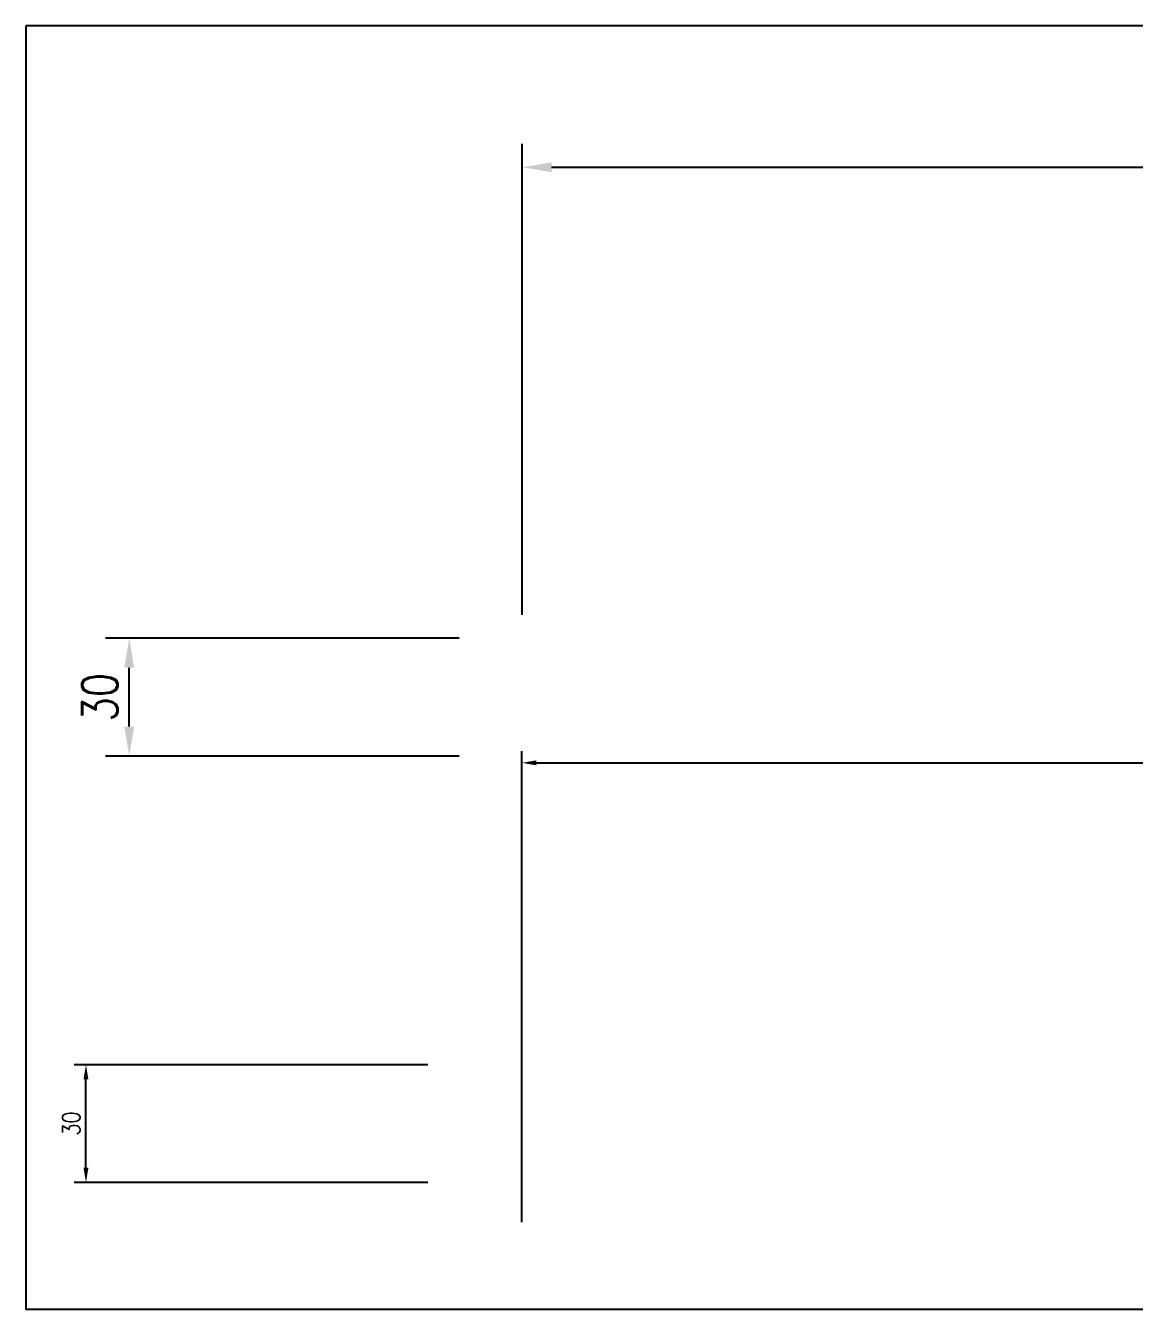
# Model space of a CAD drawing. Extents: x -4754 to 8167, y -19960 to 3942.
# Drawn here: x -4251.6 to -3969.4, y -2778.8 to -2451.7 of the extents above; entities that cross this region are included whole.
import ezdxf

# ---------------------------------------------------------------- set-up
doc = ezdxf.new("R2010")
doc.units = 0
doc.header["$LTSCALE"] = 3
doc.layers.get('0').update_dxf_attribs({"linetype": 'CONTINUOUS'})
doc.layers.add('HB_DIM', color=1, linetype='CONTINUOUS')
doc.styles.get("Standard").update_dxf_attribs({"font": 'ROMANS.shx', "width": 0.8, "bigfont": 'chineset.shx'})
doc.dimstyles.new('30', dxfattribs={"dimscale": 3, "dimtxt": 3, "dimasz": 2.5, "dimexe": 2, "dimexo": 2, "dimgap": 1, "dimtad": 1, "dimdsep": 46, "dimtxsty": 'Standard', "dimcen": 0, "dimclrd": 256, "dimclre": 256, "dimclrt": 2, "dimadec": 0, "dimazin": 0, "dimtfac": 1, "dimtix": 1, "dimtmove": 2, "dimatfit": 3, "dimfxl": 1, "dimtolj": 1, "dimtzin": 0, "dimarcsym": 0})

# ---------------------------------------------------------------- blocks, each defined once
blk = doc.blocks.new('*D12')
at = {"layer": 'HB_DIM', "linetype": 'Continuous', "lineweight": -2, "transparency": 16777216}
for p, q in [((-4125.22, -2601.82), (-4125.22, -2481.82)), ((-3791.22, -2601.82), (-3791.22, -2481.82)), ((-4117.72, -2487.82), (-3798.72, -2487.82))]:
    blk.add_line(p, q, dxfattribs=at)
at = {"layer": 'HB_DIM', "transparency": 16777216}
for points in [[(-4117.72, -2486.57), (-4117.72, -2489.07), (-4125.22, -2487.82)], [(-3798.72, -2489.07), (-3798.72, -2486.57), (-3791.22, -2487.82)]]:
    blk.add_solid(points, dxfattribs=at)
at = {"layer": 'HB_DIM', "color": 2, "linetype": 'Continuous', "transparency": 16777216, "insert": (-3958.22, -2480.32), "char_height": 9, "attachment_point": 5, "rotation": 0}
blk.add_mtext('\\A1;334', dxfattribs=at)
blk = doc.blocks.new('*D13')
at = {"layer": 'HB_DIM', "linetype": 'Continuous', "lineweight": -2, "transparency": 16777216}
for p, q in [((-4141.28, -2607.82), (-4231.28, -2607.82)), ((-4225.28, -2630.32), (-4225.28, -2615.32)), ((-4141.28, -2637.82), (-4231.28, -2637.82))]:
    blk.add_line(p, q, dxfattribs=at)
at = {"layer": 'HB_DIM', "transparency": 16777216}
for points in [[(-4224.03, -2615.32), (-4226.53, -2615.32), (-4225.28, -2607.82)], [(-4226.53, -2630.32), (-4224.03, -2630.32), (-4225.28, -2637.82)]]:
    blk.add_solid(points, dxfattribs=at)
at = {"layer": 'HB_DIM', "color": 2, "linetype": 'Continuous', "transparency": 16777216, "insert": (-4232.78, -2622.82), "char_height": 9, "attachment_point": 5, "rotation": 90}
blk.add_mtext('\\A1;30', dxfattribs=at)
blk = doc.blocks.new('*D21')
at = {"layer": 'HB_DIM', "linetype": 'Continuous', "lineweight": -2, "transparency": 16777216}
for p, q in [((-4125.34, -2756.53), (-4125.34, -2636.53)), ((-3791.34, -2756.53), (-3791.34, -2636.53)), ((-4121.59, -2639.53), (-3795.09, -2639.53))]:
    blk.add_line(p, q, dxfattribs=at)
at = {"layer": 'HB_DIM', "transparency": 16777216}
for points in [[(-4121.59, -2638.91), (-4121.59, -2640.16), (-4125.34, -2639.53)], [(-3795.09, -2640.16), (-3795.09, -2638.91), (-3791.34, -2639.53)]]:
    blk.add_solid(points, dxfattribs=at)
at = {"layer": 'HB_DIM', "color": 2, "linetype": 'Continuous', "transparency": 16777216, "insert": (-3958.34, -2635.53), "char_height": 4.5, "attachment_point": 5, "rotation": 0}
blk.add_mtext('\\A1;334', dxfattribs=at)
blk = doc.blocks.new('*D22')
at = {"layer": 'HB_DIM', "linetype": 'Continuous', "lineweight": -2, "transparency": 16777216}
for p, q in [((-4149.29, -2716.43), (-4239.29, -2716.43)), ((-4236.29, -2742.68), (-4236.29, -2720.18)), ((-4149.29, -2746.43), (-4239.29, -2746.43))]:
    blk.add_line(p, q, dxfattribs=at)
at = {"layer": 'HB_DIM', "transparency": 16777216}
for points in [[(-4235.67, -2720.18), (-4236.92, -2720.18), (-4236.29, -2716.43)], [(-4236.92, -2742.68), (-4235.67, -2742.68), (-4236.29, -2746.43)]]:
    blk.add_solid(points, dxfattribs=at)
at = {"layer": 'HB_DIM', "color": 2, "linetype": 'Continuous', "transparency": 16777216, "insert": (-4240.04, -2731.43), "char_height": 4.5, "attachment_point": 5, "rotation": 90}
blk.add_mtext('\\A1;30', dxfattribs=at)

msp = doc.modelspace()

# ---------------------------------------------------------------- linework, layer by layer
at = {"linetype": 'Continuous'}
msp.add_lwpolyline([(-4251.641, -2451.748), (-4251.641, -2778.752), (-2943.412, -2778.752), (-2943.412, -2451.748)], close=True, dxfattribs=at)

# ---------------------------------------------------------------- dimensions: what is measured, and where the dimension line sits
at = {"layer": 'HB_DIM', "linetype": 'Continuous'}
for base, p1, p2, angle, override, picture, middle in [((-3791.216, -2487.824), (-4125.216, -2607.824), (-3791.216, -2607.824), 0, {"dimpost": '<>'}, '*D12', (-3958.216, -2480.324)), ((-4225.282, -2607.824), (-4135.282, -2637.824), (-4135.282, -2607.824), 90, {"dimtad": 4, "dimpost": '<>'}, '*D13', (-4232.782, -2622.824)), ((-4236.291, -2716.425), (-4146.291, -2746.425), (-4146.291, -2716.425), 90, {"dimscale": 1.5, "dimtad": 4, "dimpost": '<>'}, '*D22', (-4240.041, -2731.425))]:
    dim = msp.add_linear_dim(base=base, p1=p1, p2=p2, angle=angle, dimstyle='30', override=override, dxfattribs=at)
    dim.commit()
    dim.dimension.update_dxf_attribs({"geometry": picture, "text_midpoint": middle})
dim = msp.add_linear_dim(base=(-3791.345, -2639.531), p1=(-4125.345, -2759.531), p2=(-3791.345, -2759.531), angle=0, dimstyle='30', override={"dimscale": 1.5, "dimpost": '<>'}, dxfattribs=at)
dim.commit()
dim.dimension.update_dxf_attribs({"geometry": '*D21', "text_midpoint": (-3958.345, -2635.531), "dimtype": 160})

doc.saveas('drawing.dxf')
